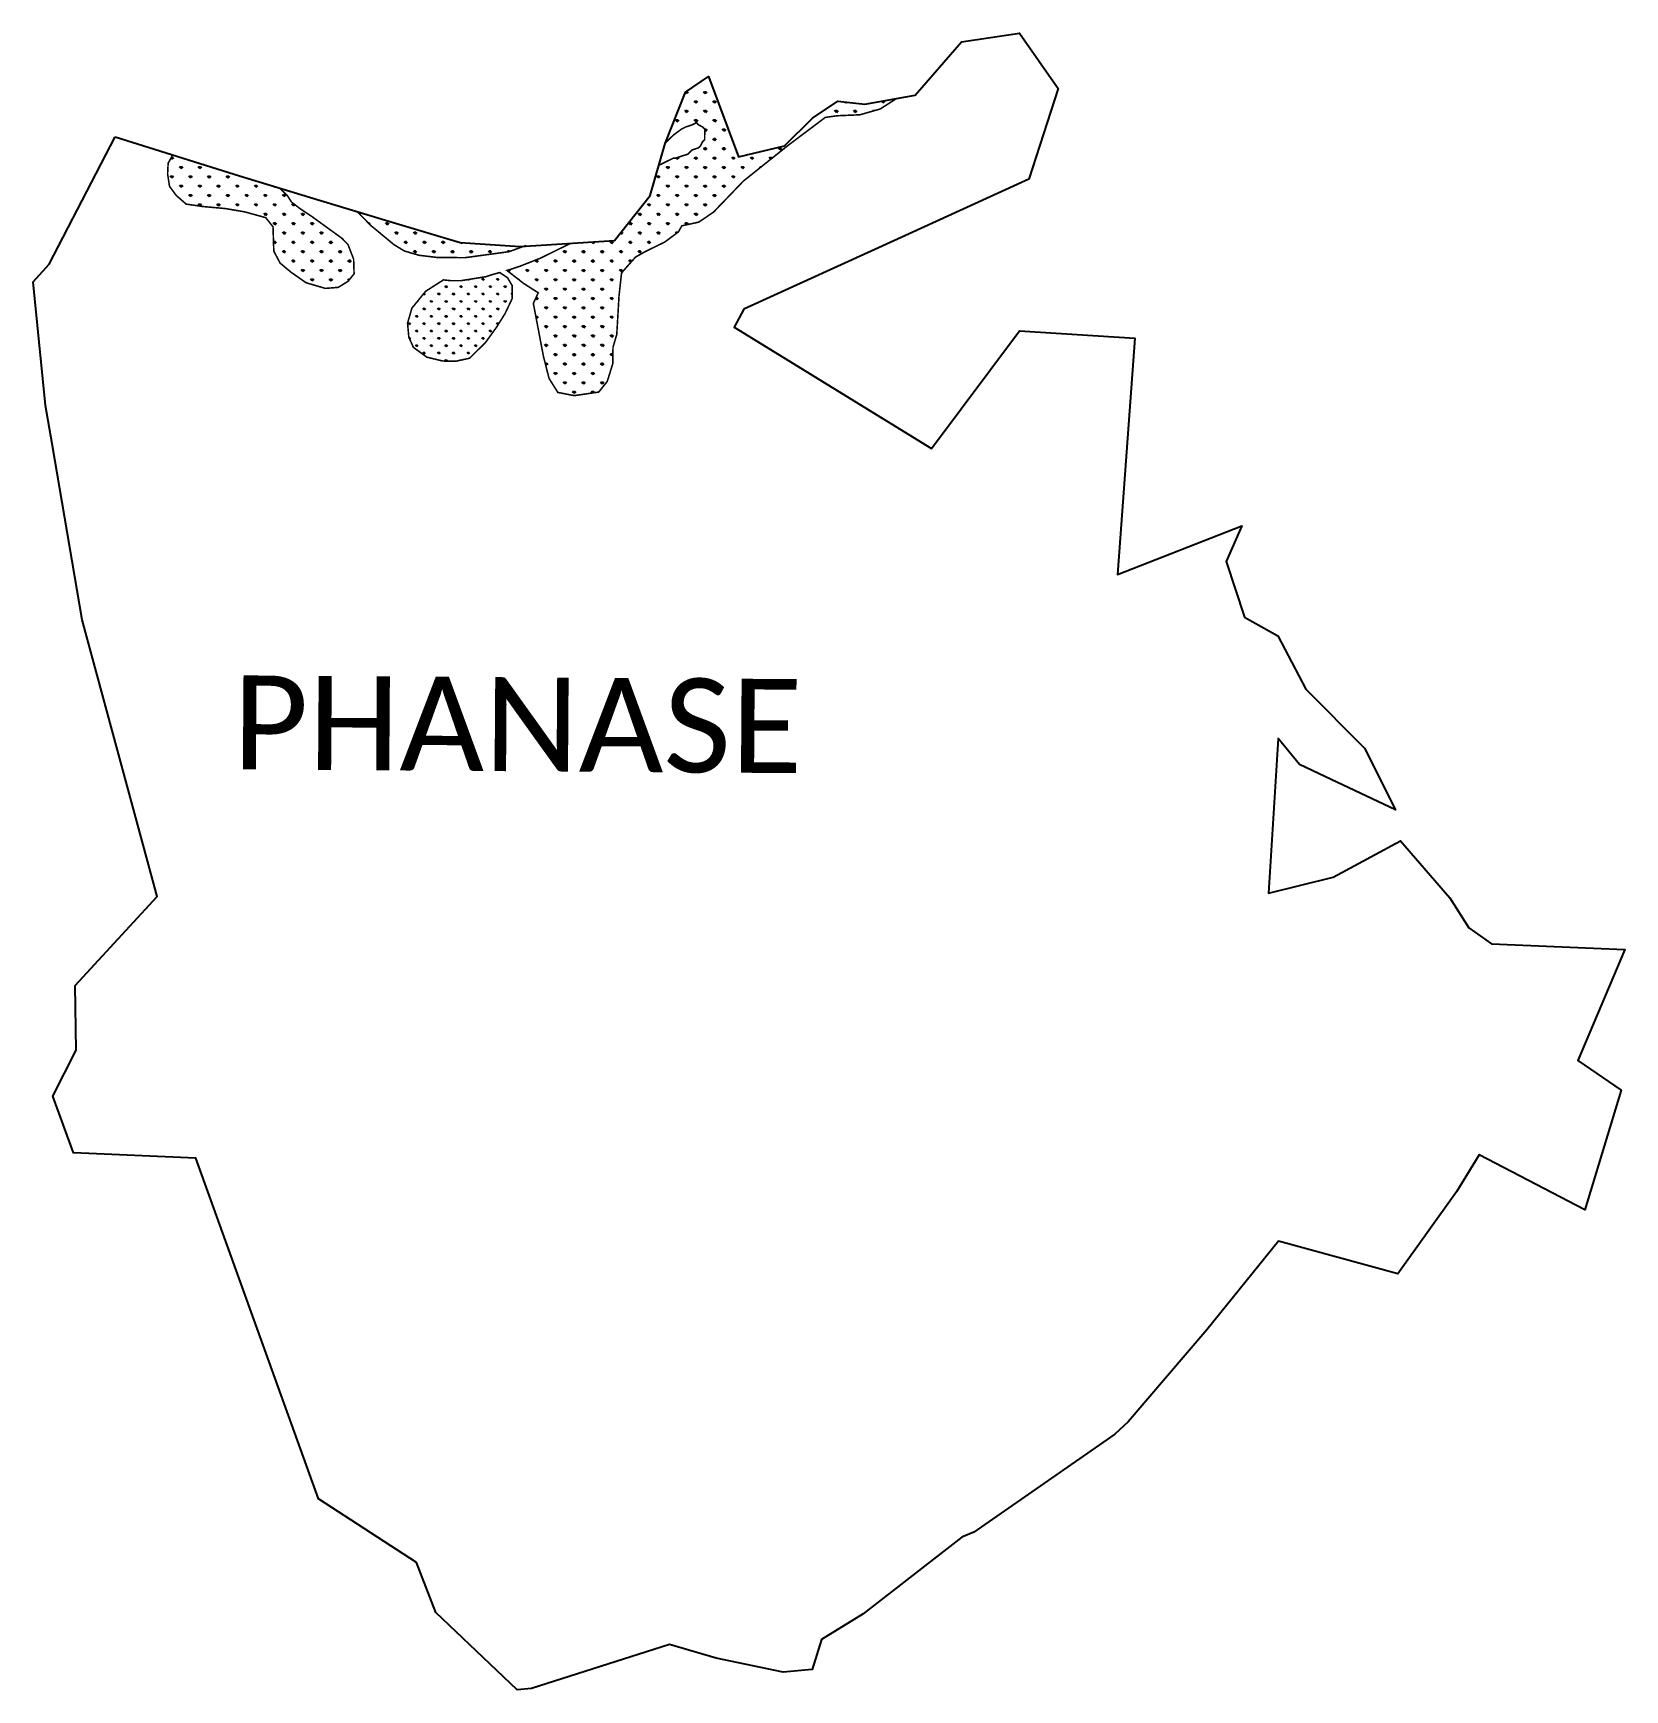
# Model space of a CAD drawing. Header units: metres. Extents: x 324603 to 327658, y 1815493 to 1818672.
import ezdxf

# ---------------------------------------------------------------- set-up
doc = ezdxf.new("R2010")
doc.units = ezdxf.units.M
doc.layers.add('MANGROOVES', color=112, linetype='Continuous')
doc.layers.add('VILLAGE NAME', color=250, linetype='Continuous')

msp = doc.modelspace()

# ---------------------------------------------------------------- hatches: boundary and pattern name
at = {"layer": 'MANGROOVES'}
h = msp.add_hatch(dxfattribs=at)
h.set_pattern_fill('GRASS', color=256)
h.paths.add_polyline_path([(325732.7, 1818211.9), (325759.5, 1818242.2), (325777.7, 1818252.5), (325815.5, 1818271), (325841.6, 1818290.3), (325848.4, 1818302.2), (325880.7, 1818309.2), (325908.8, 1818328.1), (325937.4, 1818357.7), (325966.5, 1818388), (326050.9, 1818455.4), (326123.6, 1818510.1), (326146.3, 1818513.3), (326190.2, 1818515.2), (326229, 1818526.3), (326260.5, 1818546.4), (326199.8, 1818535.3), (326147.9, 1818541.2), (326099.3, 1818508.8), (326045.6, 1818455.3), (325957.3, 1818434.2), (325899.4, 1818588.5), (325855.6, 1818558.3), (325816.6, 1818461.2), (325823.8, 1818468), (325831.9, 1818476), (325848.1, 1818488), (325856.1, 1818492), (325868.2, 1818495.9), (325876.3, 1818499.9), (325880.3, 1818495.9), (325888.3, 1818491.8), (325892.3, 1818487.8), (325892.3, 1818483.7), (325892.3, 1818479.7), (325892.2, 1818467.6), (325888.1, 1818463.6), (325884.1, 1818455.6), (325880, 1818451.6), (325868, 1818447.7), (325859.9, 1818439.7), (325835.7, 1818431.8), (325831.7, 1818431.8), (325823.6, 1818427.8), (325815.6, 1818423.9), (325807.5, 1818419.9), (325804.3, 1818418.8), (325787.5, 1818360.6), (325719.3, 1818273.7), (325634.8, 1818268.6), (325585.4, 1818244.2), (325577.3, 1818240.2), (325537, 1818224.4), (325512.9, 1818216.5), (325544.8, 1818191.6), (325572.8, 1818173.7), (325563.4, 1818153.4), (325582.8, 1818051.5), (325593.6, 1818009.3), (325610.4, 1817982.5), (325641.8, 1817976.4), (325688.8, 1817983.2), (325705.2, 1818003.6), (325716, 1818038.3), (325716.2, 1818068.9), (325723.5, 1818093.8), (325727.8, 1818167.4)])
h = msp.add_hatch(dxfattribs=at)
h.set_pattern_fill('GRASS', color=256)
h.paths.add_polyline_path([(325115.5, 1818335.3), (325099.5, 1818347.5), (325091.6, 1818359.6), (325087.6, 1818363.6), (325079.6, 1818371.7), (325076.9, 1818374.4), (324999.2, 1818398.2), (324873.1, 1818437.7), (324870.9, 1818437.2), (324862.5, 1818422.3), (324861.5, 1818401.5), (324865.2, 1818377.8), (324878.2, 1818360.3), (324897.2, 1818343.8), (324929.1, 1818339.2), (324972.2, 1818335.3), (325009.2, 1818329), (325049.9, 1818317.8), (325063.8, 1818300.3), (325065.3, 1818253.5), (325077.5, 1818230.5), (325098.8, 1818212.8), (325127.4, 1818192.9), (325164.3, 1818182.1), (325188.9, 1818184.1), (325207.6, 1818195.5), (325219.4, 1818210.1), (325218.5, 1818238.2), (325207.6, 1818266.4), (325199.6, 1818274.5), (325195.6, 1818278.6), (325167.6, 1818298.8), (325139.6, 1818319.1)])
h = msp.add_hatch(dxfattribs=at)
h.set_pattern_fill('GRASS', color=256)
h.paths.add_polyline_path([(325545.7, 1818263.2), (325538.3, 1818262.7), (325422.9, 1818269.9), (325286.2, 1818311.1), (325226.2, 1818329.1), (325228.1, 1818326.6), (325252, 1818302.4), (325296.1, 1818265.9), (325316.1, 1818253.8), (325344.2, 1818245.6), (325380.3, 1818241.3), (325432.6, 1818241.1), (325517.1, 1818252.6)])
h = msp.add_hatch(dxfattribs=at)
h.set_pattern_fill('GRASS', color=256, scale=20)
h.set_pattern_definition([(90, (0, 0), (-14.14213562, 14.14213562), [3.75, -24.53427126]), (45, (0, 0), (-14.14213562, 14.14213562), [3.75, -16.25]), (135, (0, 0), (-14.14213562, -14.14213562), [3.75, -16.25])])
h.paths.add_polyline_path([(325493, 1818108), (325509.3, 1818134.2), (325522.6, 1818162.1), (325522.8, 1818187.5), (325513.9, 1818202.5), (325498.8, 1818212.5), (325484.7, 1818208.6), (325472.6, 1818204.6), (325424.3, 1818196.9), (325404.2, 1818197), (325390.8, 1818198.4), (325356.7, 1818176.6), (325330.2, 1818144.1), (325322, 1818115.3), (325324.4, 1818088.6), (325333.2, 1818069), (325359, 1818050.2), (325389.5, 1818042.8), (325414.1, 1818042.3), (325440.9, 1818048.1), (325471.6, 1818078.4)])

# ---------------------------------------------------------------- linework, layer by layer
at = {"color": 3}
msp.add_lwpolyline([(324761.1, 1818472.8), (324999.2, 1818398.2), (325133.7, 1818357), (325286.2, 1818311.1), (325422.9, 1818269.9), (325538.3, 1818262.7), (325719.3, 1818273.7), (325787.5, 1818360.6), (325816.3, 1818460.4), (325855.6, 1818558.3), (325899.4, 1818588.5), (325957.3, 1818434.2), (326045.6, 1818455.3), (326099.3, 1818508.8), (326147.9, 1818541.2), (326199.8, 1818535.3), (326296.2, 1818552.9), (326384.9, 1818655.1), (326496.2, 1818671.8), (326570.7, 1818565.5), (326514.1, 1818391.4), (326262.3, 1818276.7), (325967.6, 1818142.5), (325949, 1818107.8), (326327.6, 1817875.2), (326496.6, 1818100.5), (326717.8, 1818086.4), (326684.3, 1817633.5), (326923.2, 1817726.4), (326893.1, 1817657.9), (326928.2, 1817551.4), (326991.9, 1817515.6), (327045.9, 1817413.2), (327158.4, 1817300.3), (327217.7, 1817181.8), (327094.5, 1817239.9), (327033.9, 1817268.6), (326992.5, 1817318.4), (326974.2, 1817022.1), (327098.1, 1817052.7), (327227.5, 1817122), (327322.1, 1817013.2), (327358.8, 1816955.1), (327402, 1816924.8), (327658.2, 1816914.1), (327568.2, 1816700.7), (327651.2, 1816643.8), (327581.6, 1816414.5), (327378.4, 1816520), (327334.8, 1816449.1), (327222.3, 1816291.6), (326993.6, 1816354.1), (326856.1, 1816184.2), (326780.7, 1816095.9), (326705.2, 1816007.6), (326679.6, 1815983.8), (326414.9, 1815800.4), (326408.7, 1815796.1), (326385.9, 1815786.2), (326196.6, 1815639.2), (326116.3, 1815590.2), (326098.5, 1815532.3), (326042.9, 1815527.5), (325914.1, 1815554.2), (325824.7, 1815580.4), (325560, 1815496.1), (325532.2, 1815493.4), (325376.2, 1815641.6), (325339.2, 1815738), (325151.2, 1815860.1), (324915.6, 1816513.8), (324680.7, 1816523.5), (324641.2, 1816632.2), (324686.1, 1816721), (324684.3, 1816845), (324841.4, 1817015.8), (324697.7, 1817546), (324639.7, 1817883.8), (324627, 1817957.4), (324603.4, 1818195), (324634, 1818228.9), (324761.1, 1818472.8)], dxfattribs=at)
at = {"layer": 'MANGROOVES', "const_width": 3.02, "flags": 128}
for points in [[(325634.8, 1818268.6), (325585.4, 1818244.2), (325577.3, 1818240.2), (325537, 1818224.4), (325512.9, 1818216.5), (325544.8, 1818191.6), (325572.8, 1818173.7), (325563.4, 1818153.4), (325582.8, 1818051.5), (325593.6, 1818009.3), (325610.4, 1817982.5), (325641.8, 1817976.4), (325688.8, 1817983.2), (325705.2, 1818003.6), (325716, 1818038.3), (325716.2, 1818068.9), (325723.5, 1818093.8), (325727.8, 1818167.4), (325732.7, 1818211.9), (325759.5, 1818242.2), (325777.7, 1818252.5), (325815.5, 1818271), (325841.6, 1818290.3), (325848.4, 1818302.2), (325880.7, 1818309.2), (325908.8, 1818328.1), (325937.4, 1818357.7), (325966.5, 1818388), (326050.9, 1818455.4), (326123.6, 1818510.1), (326146.3, 1818513.3), (326190.2, 1818515.2), (326229, 1818526.3), (326260.5, 1818546.4)], [(325816.6, 1818461.2), (325823.8, 1818468), (325831.9, 1818476), (325848.1, 1818488), (325856.1, 1818492), (325868.2, 1818495.9), (325876.3, 1818499.9), (325880.3, 1818495.9), (325888.3, 1818491.8), (325892.3, 1818487.8), (325892.3, 1818483.7), (325892.3, 1818479.7), (325892.2, 1818467.6), (325888.1, 1818463.6), (325884.1, 1818455.6), (325880, 1818451.6), (325868, 1818447.7), (325859.9, 1818439.7), (325835.7, 1818431.8), (325831.7, 1818431.8), (325823.6, 1818427.8), (325815.6, 1818423.9), (325807.5, 1818419.9), (325804.3, 1818418.8)], [(324873.1, 1818437.7), (324870.9, 1818437.2), (324862.5, 1818422.3), (324861.5, 1818401.5), (324865.2, 1818377.8), (324878.2, 1818360.3), (324897.2, 1818343.8), (324929.1, 1818339.2), (324972.2, 1818335.3), (325009.2, 1818329), (325049.9, 1818317.8), (325063.8, 1818300.3), (325065.3, 1818253.5), (325077.5, 1818230.5), (325098.8, 1818212.8), (325127.4, 1818192.9), (325164.3, 1818182.1), (325188.9, 1818184.1), (325207.6, 1818195.5), (325219.4, 1818210.1), (325218.5, 1818238.2), (325207.6, 1818266.4), (325199.6, 1818274.5), (325195.6, 1818278.6), (325167.6, 1818298.8), (325139.6, 1818319.1), (325115.5, 1818335.3), (325099.5, 1818347.5), (325091.6, 1818359.6), (325087.6, 1818363.6), (325079.6, 1818371.7), (325076.3, 1818375)]]:
    msp.add_lwpolyline(points, dxfattribs=at)
at = {"layer": 'MANGROOVES', "flags": 128}
msp.add_lwpolyline([(325226.2, 1818329.1, 3.02, 3.02, 0), (325228.1, 1818326.6, 3.02, 3.02, 0), (325252, 1818302.4, 3.02, 3.02, 0), (325296.1, 1818265.9, 3.02, 3.02, 0), (325316.1, 1818253.8, 3.02, 3.02, 0), (325344.2, 1818245.6, 3.02, 3.02, 0), (325380.3, 1818241.3, 3.02, 3.02, 0), (325432.6, 1818241.1, 3.02, 3.02, 0), (325517.1, 1818252.6, 3.02, 3.02, 0), (325549.3, 1818264.5, 3.02, 3.02, 0)], format="xyseb", dxfattribs=at)
at = {"layer": 'MANGROOVES', "const_width": 3.02, "flags": 128}
msp.add_lwpolyline([(325493, 1818108), (325509.3, 1818134.2), (325522.6, 1818162.1), (325522.8, 1818187.5), (325513.9, 1818202.5), (325498.8, 1818212.5), (325484.7, 1818208.6), (325472.6, 1818204.6), (325424.3, 1818196.9), (325404.2, 1818197), (325390.8, 1818198.4), (325356.7, 1818176.6), (325330.2, 1818144.1), (325322, 1818115.3), (325324.4, 1818088.6), (325333.2, 1818069), (325359, 1818050.2), (325389.5, 1818042.8), (325414.1, 1818042.3), (325440.9, 1818048.1), (325471.6, 1818078.4)], close=True, dxfattribs=at)

# ---------------------------------------------------------------- texts
at = {"layer": 'VILLAGE NAME', "insert": (324987, 1817439.8), "char_height": 180.345, "attachment_point": 1, "rotation": 359.6139}
msp.add_mtext_dynamic_manual_height_columns('{\\fCalibri|b0|i0|c0|p34;PHANASE}', width=1779.605, gutter_width=901.7, heights=[0], dxfattribs=at)
msp.add_mtext_dynamic_manual_height_columns('{\\fCalibri|b0|i0|c0|p34;PHANASE}', width=1779.605, gutter_width=901.7, heights=[0], dxfattribs=at)

doc.saveas('drawing.dxf')
